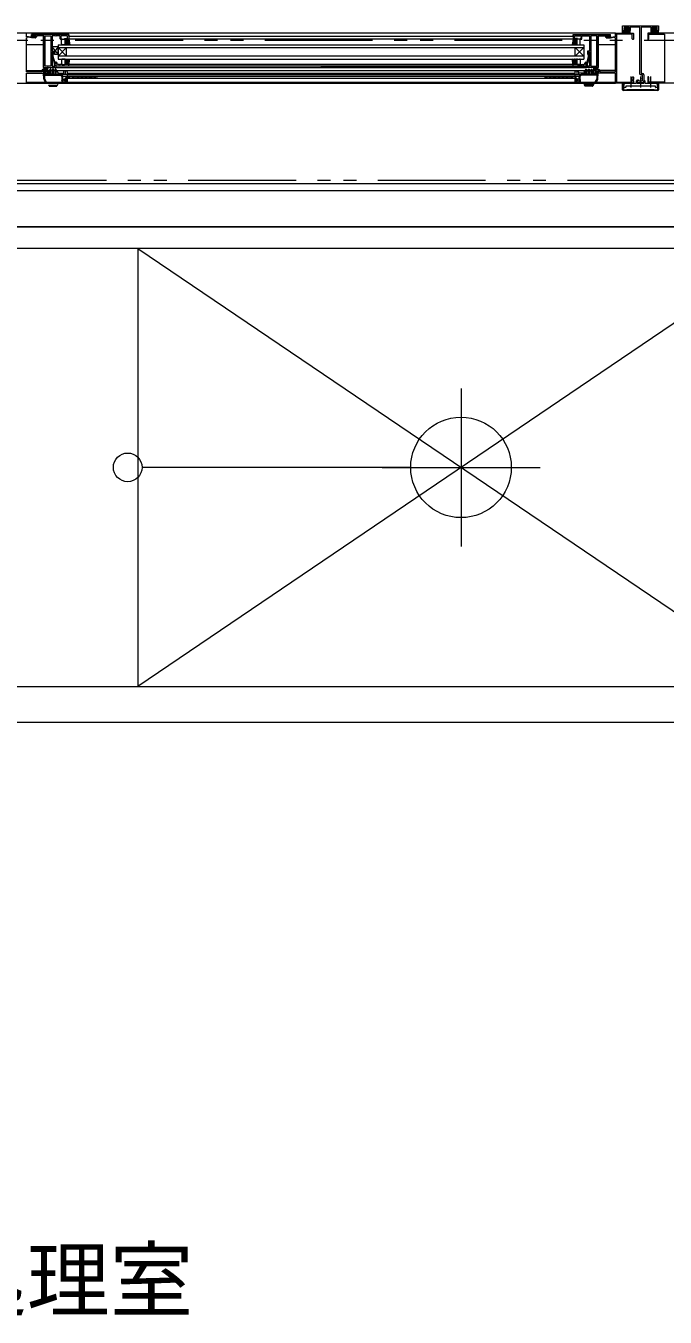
# Model space of a CAD drawing. Units: millimetres at full size. Extents: x -12803 to 120774, y -9413 to 101127.
# Drawn here: x 87864 to 88754, y 18018 to 19816 of the extents above; entities that cross this region are included whole.
import ezdxf
from ezdxf.enums import TextEntityAlignment as Align

# ---------------------------------------------------------------- set-up
doc = ezdxf.new("R2010")
doc.units = ezdxf.units.MM
doc.header["$LTSCALE"] = 30
doc.linetypes.add('DOUBLE_CHAIN1', pattern=[8.8, 5, -1, 0.6, -0.6, 0.6, -1])
doc.layers.add('0-0_NoName', color=7, linetype='Continuous')
doc.layers.add('2-E_AIHO12-部屋名', color=7, linetype='Continuous')
for name, color, linetype, lineweight in [('0-5_AIHO47-厨房機器アウトライン', 7, 'Continuous', 15), ('0-6_AIHO30-厨房機器LL', 7, 'Continuous', 15), ('2-0_通芯', 7, 'DOUBLE_CHAIN1', 15), ('2-A_建具', 7, 'Continuous', 15), ('3-3_AIHO30-厨房機器', 7, 'Continuous', 15), ('3-5_AIHO57-排水立上げ', 7, 'Continuous', 15), ('3-6_AIHO56-排水接続', 7, 'Continuous', 15)]:
    doc.layers.add(name, color=color, linetype=linetype, lineweight=lineweight)
doc.styles.add('ＭＳ ゴシック', font='')
doc.styles.get('ＭＳ ゴシック').set_extended_font_data('MS Gothic')

# ---------------------------------------------------------------- blocks, each defined once
blk = doc.blocks.new('グループ部品-732')
at = {"layer": '0-5_AIHO47-厨房機器アウトライン'}
for p, q in [((87169.36, 19536.41), (88969.36, 19536.41)), ((88019.36, 19506.41), (88019.36, 18896.41))]:
    blk.add_line(p, q, dxfattribs=at)
for points in [[(87169.36, 18846.41), (88969.36, 18846.41), (88969.36, 19596.41), (87169.36, 19596.41)], [(87219.36, 18896.41), (88919.36, 18896.41), (88919.36, 19506.41), (87219.36, 19506.41)]]:
    blk.add_lwpolyline(points, close=True, dxfattribs=at)
at = {"layer": '0-6_AIHO30-厨房機器LL'}
for p, q in [((88969.36, 19536.41), (87169.36, 19536.41)), ((88019.36, 19506.41), (88019.36, 18896.41)), ((88919.36, 19506.41), (88019.36, 18896.41)), ((88019.36, 19506.41), (88919.36, 18896.41)), ((87219.36, 18896.41), (88919.36, 18896.41))]:
    blk.add_line(p, q, dxfattribs=at)
blk.add_lwpolyline([(88919.36, 18896.41), (88919.36, 19506.41), (87219.36, 19506.41)], dxfattribs=at)
at = {"layer": '2-0_通芯'}
for p, q in [((75524.36, 19796.41), (120774.36, 19796.41)), ((74361.66, 19601.41), (120774.36, 19601.41))]:
    blk.add_line(p, q, dxfattribs=at)
at = {"layer": '2-A_建具'}
for p, q in [((88684.36, 19806.41), (87839.86, 19806.41)), ((87864.36, 19800.91), (87864.36, 19806.41)), ((87923.36, 19804.41), (87871.36, 19804.41)), ((87871.36, 19801.11), (87871.36, 19804.41)), ((87872.16, 19802.91), (87872.16, 19801.41)), ((87877.36, 19802.91), (87872.16, 19802.91)), ((87873.04, 19802.72), (87872.54, 19802.22)), ((87873.86, 19802.81), (87873.26, 19802.81)), ((87876.8, 19799.61), (87873.6, 19802.81)), ((87876.06, 19802.61), (87874.06, 19802.61)), ((87876.05, 19801.71), (87875.15, 19802.61)), ((87876.76, 19802.81), (87876.26, 19802.81)), ((87877.06, 19802.05), (87876.29, 19802.81)), ((87877.36, 19801.41), (87877.36, 19802.91)), ((87888.36, 19804.41), (87888.36, 19758.41)), ((87923.36, 19802.21), (87923.36, 19804.41)), ((87923.36, 19804.41), (87923.36, 19798.11)), ((88625.36, 19804.41), (88677.36, 19804.41)), ((88625.36, 19802.21), (88625.36, 19804.41)), ((88625.36, 19804.41), (88625.36, 19798.11)), ((88660.36, 19804.41), (88660.36, 19758.41)), ((88671.36, 19802.91), (88676.56, 19802.91)), ((88671.36, 19801.41), (88671.36, 19802.91)), ((88671.66, 19802.05), (88672.42, 19802.81)), ((88671.91, 19799.61), (88675.11, 19802.81)), ((88671.96, 19802.81), (88672.46, 19802.81)), ((88672.66, 19802.61), (88674.66, 19802.61)), ((88672.67, 19801.71), (88673.57, 19802.61)), ((88674.86, 19802.81), (88675.46, 19802.81)), ((88675.67, 19802.72), (88676.17, 19802.22)), ((88676.56, 19802.91), (88676.56, 19801.41)), ((88677.36, 19801.11), (88677.36, 19804.41)), ((88684.36, 19806.41), (88708.86, 19806.41)), ((88684.36, 19800.91), (88684.36, 19806.41)), ((88685.99, 19804.78), (88685.99, 19738.04)), ((88707.73, 19804.78), (88685.99, 19804.78)), ((88694.36, 19816.41), (88744.36, 19816.41)), ((88694.36, 19809.91), (88694.36, 19816.41)), ((88694.36, 19809.41), (88698.11, 19809.41)), ((88694.36, 19807.28), (88696.79, 19809.41)), ((88694.36, 19808.39), (88695.38, 19809.41)), ((88697.36, 19809.41), (88694.86, 19809.41)), ((88694.91, 19806.36), (88702.01, 19813.21)), ((88696.32, 19806.36), (88703.04, 19812.83)), ((88696.36, 19814.48), (88696.36, 19810.41)), ((88703.36, 19814.48), (88696.36, 19814.48)), ((88696.36, 19810.41), (88697.86, 19810.41)), ((88696.56, 19812), (88697.76, 19813.21)), ((88696.56, 19811.31), (88696.56, 19812.71)), ((88696.83, 19810.86), (88699.18, 19813.21)), ((88697.06, 19813.21), (88702.56, 19813.21)), ((88698.11, 19810.81), (88697.06, 19810.81)), ((88697.86, 19810.41), (88697.86, 19809.91)), ((88697.92, 19806.54), (88701.51, 19809.88)), ((88698.11, 19810.72), (88700.59, 19813.21)), ((88698.11, 19809.41), (88698.11, 19810.81)), ((88699.44, 19806.66), (88702.45, 19809.41)), ((88700.83, 19806.63), (88703.86, 19809.41)), ((88704.81, 19809.41), (88701.51, 19809.41)), ((88701.86, 19810.41), (88703.36, 19810.41)), ((88701.86, 19809.91), (88701.86, 19810.41)), ((88702.1, 19806.49), (88704.81, 19808.94)), ((88704.36, 19809.41), (88702.36, 19809.41)), ((88702.43, 19810.81), (88703.06, 19811.43)), ((88702.81, 19806.36), (88704.81, 19806.36)), ((88703.06, 19811.31), (88703.06, 19812.71)), ((88703.36, 19810.41), (88703.36, 19814.48)), ((88703.39, 19806.36), (88704.81, 19807.52)), ((88704.81, 19806.36), (88704.81, 19809.41)), ((88704.86, 19814.48), (88704.86, 19809.91)), ((88718.39, 19814.48), (88704.86, 19814.48)), ((88707.73, 19798.5), (88707.73, 19804.78)), ((88709.36, 19805.91), (88709.36, 19797.91)), ((88718.39, 19749.21), (88718.39, 19814.48)), ((88720.32, 19814.48), (88720.32, 19750.14)), ((88733.86, 19814.48), (88720.32, 19814.48)), ((88729.36, 19805.91), (88729.36, 19797.91)), ((89574.36, 19806.41), (88729.86, 19806.41)), ((88730.99, 19804.78), (88752.73, 19804.78)), ((88730.99, 19798.5), (88730.99, 19804.78)), ((88733.86, 19809.91), (88733.86, 19814.48)), ((88733.91, 19809.41), (88737.21, 19809.41)), ((88733.91, 19807.67), (88735.89, 19809.41)), ((88733.91, 19808.84), (88734.48, 19809.41)), ((88734.01, 19806.36), (88741.11, 19813.21)), ((88736.36, 19809.41), (88734.36, 19809.41)), ((88735.36, 19814.48), (88735.36, 19810.41)), ((88742.36, 19814.48), (88735.36, 19814.48)), ((88735.36, 19810.41), (88736.86, 19810.41)), ((88735.42, 19806.36), (88742.14, 19812.83)), ((88735.66, 19812), (88736.86, 19813.21)), ((88735.66, 19811.31), (88735.66, 19812.71)), ((88735.93, 19810.86), (88738.28, 19813.21)), ((88741.66, 19813.21), (88736.16, 19813.21)), ((88736.86, 19810.41), (88736.86, 19809.91)), ((88737.02, 19806.54), (88740.61, 19809.88)), ((88737.21, 19810.72), (88739.69, 19813.21)), ((88738.54, 19806.66), (88741.55, 19809.41)), ((88739.93, 19806.63), (88742.96, 19809.41)), ((88744.36, 19809.41), (88740.61, 19809.41)), ((88740.86, 19810.41), (88742.36, 19810.41)), ((88740.86, 19809.91), (88740.86, 19810.41)), ((88741.2, 19806.49), (88744.36, 19809.35)), ((88743.86, 19809.41), (88741.36, 19809.41)), ((88741.53, 19810.81), (88742.16, 19811.43)), ((88742.16, 19811.31), (88742.16, 19812.71)), ((88742.36, 19810.41), (88742.36, 19814.48)), ((88742.49, 19806.36), (88744.36, 19807.9)), ((88744.36, 19816.41), (88744.36, 19809.91)), ((88752.73, 19804.78), (88752.73, 19738.04)), ((87865.36, 19800.91), (87864.36, 19800.91)), ((87864.36, 19799.91), (87865.36, 19799.91)), ((87864.36, 19752.14), (87864.36, 19799.91)), ((87864.36, 19790.21), (87888.36, 19790.21)), ((87871.36, 19799.61), (87864.6, 19801.02)), ((87870.24, 19800.78), (87864.7, 19801.61)), ((87865.36, 19799.91), (87865.36, 19800.91)), ((87871.36, 19800.61), (87871.27, 19800.62)), ((87871.36, 19799.61), (87871.36, 19800.61)), ((87873.56, 19800.61), (87871.36, 19800.61)), ((87871.41, 19799.61), (87871.36, 19799.66)), ((87877.06, 19799.61), (87871.36, 19799.61)), ((87872.76, 19799.61), (87871.76, 19800.61)), ((87872.16, 19801.41), (87873.26, 19801.41)), ((87873.28, 19801.78), (87872.69, 19802.37)), ((87872.76, 19801.71), (87873.09, 19801.71)), ((87874.1, 19799.61), (87873.1, 19800.61)), ((87873.26, 19801.41), (87873.26, 19800.61)), ((87873.56, 19801.25), (87873.56, 19800.61)), ((87875.45, 19799.61), (87873.62, 19801.44)), ((87875.96, 19801.71), (87876.76, 19801.71)), ((87875.96, 19800.61), (87875.96, 19801.71)), ((87877.66, 19800.61), (87875.96, 19800.61)), ((87876.26, 19801.41), (87877.36, 19801.41)), ((87876.26, 19800.61), (87876.26, 19801.41)), ((87877.06, 19802.01), (87877.06, 19802.51)), ((87877.33, 19800.42), (87877.17, 19800.59)), ((87877.36, 19799.91), (87877.36, 19800.31)), ((87878.16, 19802.48), (87878.16, 19801.11)), ((87888.36, 19802.48), (87878.16, 19802.48)), ((87888.36, 19758.41), (87888.36, 19802.48)), ((87890.29, 19802.48), (87898.86, 19802.48)), ((87890.29, 19760.34), (87890.29, 19802.48)), ((87898.86, 19801.41), (87898.43, 19800.98)), ((87898.43, 19800.98), (87898.43, 19761.84)), ((87898.86, 19802.48), (87898.86, 19801.41)), ((87900.36, 19802.48), (87900.36, 19781.31)), ((87904.4, 19802.48), (87900.36, 19802.48)), ((87908.36, 19776.81), (87900.36, 19787.31)), ((87900.36, 19787.31), (87900.36, 19781.31)), ((87908.36, 19787.31), (87900.36, 19787.31)), ((87908.36, 19787.31), (87903.36, 19780.75)), ((87905.4, 19802.48), (87905.31, 19802.48)), ((87911.16, 19802.48), (87906.31, 19802.48)), ((87908.36, 19790.11), (87908.36, 19770.11)), ((87908.36, 19790.11), (88640.36, 19790.11)), ((87908.36, 19776.81), (87908.36, 19787.31)), ((87908.36, 19786.11), (88640.36, 19786.11)), ((87920.36, 19774.11), (87908.36, 19786.11)), ((87920.36, 19786.11), (87908.36, 19774.11)), ((87911.16, 19798.11), (87911.16, 19802.48)), ((87913.36, 19797.61), (87911.66, 19797.61)), ((87912.16, 19802.48), (87912.16, 19798.61)), ((87921.43, 19802.48), (87912.16, 19802.48)), ((87912.16, 19798.61), (87913.36, 19798.61)), ((87913.36, 19798.61), (87913.36, 19797.61)), ((87913.36, 19791.11), (87913.36, 19796.61)), ((87914.36, 19797.61), (87917.36, 19797.61)), ((87917.36, 19790.11), (87914.36, 19790.11)), ((87917.36, 19798.61), (87921.43, 19798.61)), ((87917.36, 19797.61), (87917.36, 19798.61)), ((87923.36, 19797.61), (87917.36, 19797.61)), ((87918.36, 19790.11), (87918.36, 19797.61)), ((87918.36, 19793.49), (87922.47, 19797.61)), ((87918.36, 19794.91), (87921.06, 19797.61)), ((87918.36, 19796.32), (87919.64, 19797.61)), ((87918.36, 19792.08), (87923.44, 19797.17)), ((87918.36, 19796.61), (87918.36, 19791.11)), ((87918.36, 19796.42), (87924.67, 19790.11)), ((87918.36, 19790.67), (87923.68, 19795.99)), ((87918.36, 19795.01), (87923.26, 19790.11)), ((87918.36, 19793.6), (87921.84, 19790.11)), ((87918.36, 19792.18), (87920.43, 19790.11)), ((87918.36, 19790.77), (87919.01, 19790.11)), ((87918.58, 19797.61), (87924.55, 19791.65)), ((87919.21, 19790.11), (87923.92, 19794.81)), ((87920, 19797.61), (87924.2, 19793.41)), ((87920.36, 19774.11), (87920.36, 19786.11)), ((87920.63, 19790.11), (87924.15, 19793.63)), ((87921.41, 19797.61), (87923.84, 19795.18)), ((87921.43, 19798.61), (87921.43, 19802.48)), ((87922.04, 19790.11), (87924.39, 19792.45)), ((87922.83, 19797.61), (87923.49, 19796.95)), ((88274.36, 19797.61), (87922.86, 19797.61)), ((87923.36, 19802.21), (88274.36, 19802.21)), ((87923.36, 19797.61), (87924.86, 19790.11)), ((87923.46, 19790.11), (87924.62, 19791.28)), ((88274.36, 19802.21), (88625.36, 19802.21)), ((88625.86, 19797.61), (88274.36, 19797.61)), ((88625.36, 19797.61), (88623.86, 19790.11)), ((88630.36, 19796.42), (88624.04, 19790.11)), ((88625.26, 19790.11), (88624.09, 19791.28)), ((88630.13, 19797.61), (88624.16, 19791.65)), ((88626.67, 19790.11), (88624.33, 19792.45)), ((88628.71, 19797.61), (88624.52, 19793.41)), ((88628.08, 19790.11), (88624.56, 19793.63)), ((88629.5, 19790.11), (88624.8, 19794.81)), ((88627.3, 19797.61), (88624.87, 19795.18)), ((88630.36, 19790.67), (88625.03, 19795.99)), ((88625.89, 19797.61), (88625.22, 19796.95)), ((88630.36, 19792.08), (88625.27, 19797.17)), ((88625.36, 19797.61), (88631.36, 19797.61)), ((88630.36, 19795.01), (88625.46, 19790.11)), ((88630.36, 19793.49), (88626.24, 19797.61)), ((88630.36, 19793.6), (88626.87, 19790.11)), ((88627.29, 19802.48), (88636.56, 19802.48)), ((88627.29, 19798.61), (88627.29, 19802.48)), ((88631.36, 19798.61), (88627.29, 19798.61)), ((88630.36, 19794.91), (88627.66, 19797.61)), ((88630.36, 19792.18), (88628.29, 19790.11)), ((88628.36, 19774.11), (88640.36, 19786.11)), ((88628.36, 19786.11), (88640.36, 19774.11)), ((88628.36, 19774.11), (88628.36, 19786.11)), ((88630.36, 19796.32), (88629.07, 19797.61)), ((88630.36, 19790.77), (88629.7, 19790.11)), ((88630.36, 19790.11), (88630.36, 19797.61)), ((88630.36, 19796.61), (88630.36, 19791.11)), ((88631.36, 19797.61), (88631.36, 19798.61)), ((88634.36, 19797.61), (88631.36, 19797.61)), ((88631.36, 19790.11), (88634.36, 19790.11)), ((88635.36, 19798.61), (88635.36, 19797.61)), ((88636.56, 19798.61), (88635.36, 19798.61)), ((88635.36, 19797.61), (88637.06, 19797.61)), ((88635.36, 19791.11), (88635.36, 19796.61)), ((88636.56, 19802.48), (88636.56, 19798.61)), ((88637.56, 19802.48), (88642.4, 19802.48)), ((88637.56, 19798.11), (88637.56, 19802.48)), ((88640.36, 19790.11), (88640.36, 19770.11)), ((88643.31, 19802.48), (88643.4, 19802.48)), ((88644.31, 19802.48), (88648.36, 19802.48)), ((88648.36, 19802.48), (88648.36, 19781.31)), ((88649.86, 19802.48), (88649.86, 19801.41)), ((88658.43, 19802.48), (88649.86, 19802.48)), ((88649.86, 19801.41), (88650.29, 19800.98)), ((88650.29, 19800.98), (88650.29, 19761.84)), ((88658.43, 19760.34), (88658.43, 19802.48)), ((88660.36, 19802.48), (88670.56, 19802.48)), ((88660.36, 19758.41), (88660.36, 19802.48)), ((88660.36, 19790.21), (88684.36, 19790.21)), ((88670.56, 19802.48), (88670.56, 19801.11)), ((88671.06, 19800.61), (88672.76, 19800.61)), ((88672.46, 19801.41), (88671.36, 19801.41)), ((88671.36, 19799.91), (88671.36, 19800.31)), ((88671.38, 19800.42), (88671.54, 19800.59)), ((88671.66, 19802.01), (88671.66, 19802.51)), ((88671.66, 19799.61), (88677.35, 19799.61)), ((88672.76, 19801.71), (88671.96, 19801.71)), ((88672.46, 19800.61), (88672.46, 19801.41)), ((88672.76, 19800.61), (88672.76, 19801.71)), ((88673.26, 19799.61), (88675.09, 19801.44)), ((88674.61, 19799.61), (88675.61, 19800.61)), ((88675.16, 19801.25), (88675.16, 19800.61)), ((88675.16, 19800.61), (88677.35, 19800.61)), ((88675.43, 19801.78), (88676.02, 19802.37)), ((88675.46, 19801.41), (88675.46, 19800.61)), ((88676.56, 19801.41), (88675.46, 19801.41)), ((88675.96, 19801.71), (88675.62, 19801.71)), ((88675.95, 19799.61), (88676.95, 19800.61)), ((88677.3, 19799.61), (88677.35, 19799.66)), ((88677.35, 19799.61), (88684.11, 19801.02)), ((88677.35, 19800.61), (88677.44, 19800.62)), ((88677.35, 19799.61), (88677.35, 19800.61)), ((88678.47, 19800.78), (88684.01, 19801.61)), ((88683.36, 19800.91), (88684.36, 19800.91)), ((88683.36, 19799.91), (88683.36, 19800.91)), ((88684.36, 19799.91), (88683.36, 19799.91)), ((88684.36, 19752.14), (88684.36, 19799.91)), ((88708.36, 19797.41), (88707.73, 19798.5)), ((88708.86, 19797.41), (88708.36, 19797.41)), ((88729.86, 19797.41), (88730.36, 19797.41)), ((88730.36, 19797.41), (88730.99, 19798.5)), ((87900.36, 19781.31), (87903.36, 19781.31)), ((87900.36, 19781.31), (87902.86, 19781.31)), ((87900.36, 19780.31), (87900.36, 19760.34)), ((87902.36, 19780.31), (87900.36, 19780.31)), ((87901.33, 19778.23), (87900.56, 19777.46)), ((87900.56, 19777.46), (87900.56, 19773.51)), ((87900.56, 19773.51), (87903.16, 19763.78)), ((87901.76, 19776.96), (87902.18, 19777.39)), ((87901.76, 19773.67), (87901.76, 19776.96)), ((87903.84, 19765.91), (87901.76, 19773.67)), ((87902.36, 19777.11), (87902.36, 19780.31)), ((87903.36, 19777.11), (87902.36, 19777.11)), ((87903.36, 19781.31), (87903.36, 19776.81)), ((87903.36, 19780.81), (87903.36, 19777.11)), ((87903.36, 19776.81), (87908.36, 19776.81)), ((88640.36, 19774.11), (87908.36, 19774.11)), ((87908.36, 19770.11), (88640.36, 19770.11)), ((87913.36, 19769.11), (87913.36, 19763.61)), ((87917.36, 19770.11), (87914.36, 19770.11)), ((87918.36, 19763.8), (87924.67, 19770.11)), ((87918.36, 19765.21), (87923.26, 19770.11)), ((87918.36, 19770.11), (87918.36, 19762.61)), ((87918.36, 19766.62), (87921.84, 19770.11)), ((87918.36, 19768.04), (87920.43, 19770.11)), ((87918.36, 19769.45), (87919.01, 19770.11)), ((87918.36, 19769.55), (87923.68, 19764.23)), ((87918.36, 19763.61), (87918.36, 19769.11)), ((87918.36, 19768.14), (87923.44, 19763.05)), ((87918.36, 19766.73), (87922.47, 19762.61)), ((87918.58, 19762.61), (87924.55, 19768.58)), ((87919.21, 19770.11), (87923.92, 19765.41)), ((87920, 19762.61), (87924.2, 19766.81)), ((87920.63, 19770.11), (87924.15, 19766.59)), ((87922.04, 19770.11), (87924.39, 19767.77)), ((87923.36, 19762.61), (87924.86, 19770.11)), ((87923.46, 19770.11), (87924.62, 19768.94)), ((88625.36, 19762.61), (88623.86, 19770.11)), ((88630.36, 19763.8), (88624.04, 19770.11)), ((88625.26, 19770.11), (88624.09, 19768.94)), ((88630.13, 19762.61), (88624.16, 19768.58)), ((88626.67, 19770.11), (88624.33, 19767.77)), ((88628.71, 19762.61), (88624.52, 19766.81)), ((88628.08, 19770.11), (88624.56, 19766.59)), ((88629.5, 19770.11), (88624.8, 19765.41)), ((88630.36, 19769.55), (88625.03, 19764.23)), ((88630.36, 19768.14), (88625.27, 19763.05)), ((88630.36, 19765.21), (88625.46, 19770.11)), ((88630.36, 19766.73), (88626.24, 19762.61)), ((88630.36, 19766.62), (88626.87, 19770.11)), ((88630.36, 19768.04), (88628.29, 19770.11)), ((88630.36, 19769.45), (88629.7, 19770.11)), ((88630.36, 19770.11), (88630.36, 19762.61)), ((88630.36, 19763.61), (88630.36, 19769.11)), ((88631.36, 19770.11), (88634.36, 19770.11)), ((88635.36, 19769.11), (88635.36, 19763.61)), ((88644.88, 19765.91), (88646.96, 19773.67)), ((88645.36, 19780.81), (88645.36, 19777.11)), ((88645.36, 19777.11), (88646.36, 19777.11)), ((88648.16, 19773.51), (88645.55, 19763.78)), ((88648.36, 19781.31), (88645.86, 19781.31)), ((88646.36, 19780.31), (88648.36, 19780.31)), ((88646.36, 19777.11), (88646.36, 19780.31)), ((88646.96, 19776.96), (88646.53, 19777.39)), ((88646.96, 19773.67), (88646.96, 19776.96)), ((88647.38, 19778.23), (88648.16, 19777.46)), ((88648.16, 19777.46), (88648.16, 19773.51)), ((88648.36, 19780.31), (88648.36, 19760.34)), ((87864.36, 19754.41), (87888.56, 19754.41)), ((87886.26, 19752.14), (87864.36, 19752.14)), ((87864.36, 19750.51), (87894.86, 19750.51)), ((87864.36, 19736.41), (87864.36, 19750.51)), ((87886.26, 19753.91), (87886.26, 19752.14)), ((87886.46, 19755.31), (87886.46, 19754.71)), ((87886.75, 19754.41), (87887.95, 19755.61)), ((87894.36, 19755.61), (87886.76, 19755.61)), ((87887.46, 19753.61), (87888.56, 19753.61)), ((87887.46, 19752.14), (87887.46, 19753.61)), ((87892.73, 19752.14), (87887.46, 19752.14)), ((87887.56, 19754.61), (87888.86, 19754.61)), ((87887.66, 19752.62), (87888.25, 19753.21)), ((87887.66, 19752.91), (87887.66, 19752.41)), ((87888.86, 19753.21), (87887.96, 19753.21)), ((87887.96, 19752.11), (87888.46, 19752.11)), ((87888.3, 19754.61), (87889.3, 19755.61)), ((87888.36, 19758.41), (87905.36, 19758.41)), ((87888.36, 19758.41), (88274.36, 19758.41)), ((87888.79, 19742.29), (87888.36, 19750.51)), ((87888.5, 19752.11), (87888.65, 19752.27)), ((87888.56, 19753.61), (87888.56, 19754.41)), ((87888.63, 19757.21), (87892.59, 19757.21)), ((87888.66, 19752.31), (87890.76, 19752.31)), ((87888.69, 19752.31), (87891.99, 19755.61)), ((87888.86, 19753.82), (87890.65, 19755.61)), ((87888.86, 19754.61), (87888.86, 19753.21)), ((87889.46, 19755.61), (87889.56, 19756.75)), ((87889.86, 19748.59), (87889.86, 19750.51)), ((87920.86, 19748.71), (87889.86, 19748.71)), ((87890.04, 19752.31), (87891.02, 19753.29)), ((87898.86, 19760.34), (87890.29, 19760.34)), ((87890.66, 19755.61), (87890.55, 19756.75)), ((87890.96, 19752.11), (87891.56, 19752.11)), ((87891.19, 19752.11), (87892.23, 19753.15)), ((87891.26, 19754.61), (87893.26, 19754.61)), ((87891.26, 19753.67), (87891.26, 19754.61)), ((87891.56, 19754.41), (88654.36, 19754.41)), ((87891.56, 19754.41), (87891.56, 19753.61)), ((87891.56, 19753.61), (87892.73, 19753.61)), ((87892.06, 19753.21), (87891.72, 19753.21)), ((87891.77, 19752.2), (87892.27, 19752.7)), ((87892.34, 19754.61), (87893.34, 19755.61)), ((87892.73, 19753.61), (87892.73, 19752.14)), ((87893.16, 19756.79), (87893.16, 19755.61)), ((87893.49, 19754.41), (87894.36, 19755.28)), ((87893.66, 19748.51), (87893.66, 19748.71)), ((87894.36, 19754.71), (87894.36, 19757.39)), ((87894.36, 19750.51), (87894.36, 19754.41)), ((87894.86, 19751.68), (87897.36, 19756.01)), ((87894.86, 19751.68), (87894.86, 19748.71)), ((87896.76, 19754.97), (87896.76, 19748.71)), ((87898.26, 19756.01), (87897.36, 19756.01)), ((87898.26, 19749.01), (87898.26, 19756.01)), ((87900.56, 19753.91), (87898.26, 19753.91)), ((87900.56, 19749.01), (87898.26, 19749.01)), ((87898.43, 19761.84), (87898.86, 19761.41)), ((87898.86, 19761.41), (87898.86, 19760.34)), ((87900.36, 19760.34), (87903.86, 19760.34)), ((87900.56, 19749.01), (87900.56, 19756.01)), ((87902.16, 19756.01), (87900.56, 19756.01)), ((87902.16, 19749.01), (87902.16, 19756.01)), ((87904.46, 19753.91), (87902.16, 19753.91)), ((87902.16, 19749.01), (87904.46, 19749.01)), ((87903.43, 19762.65), (87904.56, 19764.61)), ((87903.43, 19761.84), (87903.43, 19762.65)), ((87903.86, 19761.41), (87903.43, 19761.84)), ((87903.65, 19763.41), (87903.86, 19763.41)), ((87905.66, 19765.91), (87903.84, 19765.91)), ((87903.86, 19760.34), (87903.86, 19761.41)), ((87904.46, 19749.01), (87904.46, 19756.01)), ((87905.36, 19756.01), (87904.46, 19756.01)), ((87904.56, 19764.61), (87905.86, 19764.61)), ((87905.06, 19758.41), (88274.36, 19758.41)), ((87905.36, 19764.61), (87905.36, 19758.41)), ((87905.36, 19760.61), (88643.36, 19760.61)), ((87907.86, 19751.68), (87905.36, 19756.01)), ((87905.86, 19764.61), (87905.86, 19762.81)), ((87905.96, 19748.71), (87905.96, 19754.97)), ((87907.16, 19763.61), (87907.16, 19764.41)), ((87907.86, 19751.68), (87907.86, 19748.71)), ((87907.86, 19750.51), (87915.86, 19750.51)), ((87909.4, 19762.61), (87908.16, 19762.61)), ((87910.4, 19762.61), (87910.31, 19762.61)), ((87910.58, 19762.49), (87910.4, 19762.61)), ((87914.43, 19762.61), (87911.31, 19762.61)), ((87914.36, 19762.61), (87917.36, 19762.61)), ((87916.36, 19761.91), (87914.43, 19762.61)), ((87915.86, 19752.51), (87915.86, 19748.71)), ((87917.36, 19761.91), (87916.36, 19761.91)), ((87919.86, 19753.51), (87916.86, 19753.51)), ((87917.36, 19762.61), (87917.36, 19761.91)), ((88631.36, 19762.61), (87917.36, 19762.61)), ((87918.36, 19765.31), (87921.06, 19762.61)), ((87918.36, 19763.9), (87919.64, 19762.61)), ((87918.36, 19753.51), (87918.36, 19748.71)), ((87920.86, 19752.51), (87920.86, 19736.41)), ((87920.86, 19750.51), (88627.86, 19750.51)), ((87921.41, 19762.61), (87923.84, 19765.04)), ((87922.83, 19762.61), (87923.49, 19763.27)), ((87923.36, 19760.61), (87923.36, 19762.11)), ((88274.36, 19758.41), (88643.66, 19758.41)), ((88660.36, 19758.41), (88274.36, 19758.41)), ((88627.3, 19762.61), (88624.87, 19765.04)), ((88625.89, 19762.61), (88625.22, 19763.27)), ((88625.36, 19760.61), (88625.36, 19762.11)), ((88630.36, 19765.31), (88627.66, 19762.61)), ((88627.86, 19752.51), (88627.86, 19736.41)), ((88627.86, 19748.71), (88658.86, 19748.71)), ((88628.86, 19753.51), (88631.86, 19753.51)), ((88630.36, 19763.9), (88629.07, 19762.61)), ((88630.36, 19753.51), (88630.36, 19748.71)), ((88631.36, 19762.61), (88631.36, 19761.91)), ((88634.36, 19762.61), (88631.36, 19762.61)), ((88631.36, 19761.91), (88632.36, 19761.91)), ((88632.36, 19761.91), (88634.28, 19762.61)), ((88632.86, 19752.51), (88632.86, 19748.71)), ((88640.86, 19750.51), (88632.86, 19750.51)), ((88634.28, 19762.61), (88637.4, 19762.61)), ((88638.13, 19762.49), (88638.31, 19762.61)), ((88638.31, 19762.61), (88638.4, 19762.61)), ((88639.31, 19762.61), (88640.56, 19762.61)), ((88640.86, 19751.68), (88643.36, 19756.01)), ((88640.86, 19751.68), (88640.86, 19748.71)), ((88641.56, 19763.61), (88641.56, 19764.41)), ((88642.76, 19748.71), (88642.76, 19754.97)), ((88644.16, 19764.61), (88642.86, 19764.61)), ((88642.86, 19764.61), (88642.86, 19762.81)), ((88643.06, 19765.91), (88644.88, 19765.91)), ((88643.36, 19764.61), (88643.36, 19758.41)), ((88660.36, 19758.41), (88643.36, 19758.41)), ((88643.36, 19756.01), (88644.26, 19756.01)), ((88645.29, 19762.65), (88644.16, 19764.61)), ((88644.26, 19749.01), (88644.26, 19756.01)), ((88644.26, 19753.91), (88646.56, 19753.91)), ((88646.56, 19749.01), (88644.26, 19749.01)), ((88645.07, 19763.41), (88644.85, 19763.41)), ((88644.86, 19761.41), (88645.29, 19761.84)), ((88644.86, 19760.34), (88644.86, 19761.41)), ((88648.36, 19760.34), (88644.86, 19760.34)), ((88645.29, 19761.84), (88645.29, 19762.65)), ((88646.56, 19749.01), (88646.56, 19756.01)), ((88646.56, 19756.01), (88648.16, 19756.01)), ((88648.16, 19749.01), (88648.16, 19756.01)), ((88648.16, 19753.91), (88650.46, 19753.91)), ((88648.16, 19749.01), (88650.46, 19749.01)), ((88650.29, 19761.84), (88649.86, 19761.41)), ((88649.86, 19761.41), (88649.86, 19760.34)), ((88649.86, 19760.34), (88658.43, 19760.34)), ((88650.46, 19749.01), (88650.46, 19756.01)), ((88650.46, 19756.01), (88651.36, 19756.01)), ((88653.86, 19751.68), (88651.36, 19756.01)), ((88651.96, 19754.97), (88651.96, 19748.71)), ((88653.86, 19751.68), (88653.86, 19748.71)), ((88684.36, 19750.51), (88653.86, 19750.51)), ((88654.36, 19754.71), (88654.36, 19757.39)), ((88654.36, 19755.61), (88661.96, 19755.61)), ((88657.16, 19754.41), (88654.36, 19754.41)), ((88654.36, 19750.51), (88654.36, 19754.41)), ((88655.06, 19748.51), (88655.06, 19748.71)), ((88657.46, 19754.61), (88655.46, 19754.61)), ((88655.56, 19756.79), (88655.56, 19755.61)), ((88655.99, 19753.61), (88655.99, 19752.14)), ((88657.16, 19753.61), (88655.99, 19753.61)), ((88655.99, 19752.14), (88661.26, 19752.14)), ((88660.08, 19757.21), (88656.12, 19757.21)), ((88656.94, 19752.2), (88656.44, 19752.7)), ((88656.66, 19753.21), (88656.99, 19753.21)), ((88657.16, 19754.41), (88657.16, 19753.61)), ((88657.76, 19752.11), (88657.16, 19752.11)), ((88657.46, 19753.67), (88657.46, 19754.61)), ((88660.06, 19752.31), (88657.96, 19752.31)), ((88658.06, 19755.61), (88658.16, 19756.75)), ((88658.86, 19748.59), (88658.86, 19750.51)), ((88659.26, 19755.61), (88659.15, 19756.75)), ((88659.86, 19754.61), (88659.86, 19753.21)), ((88661.16, 19754.61), (88659.86, 19754.61)), ((88659.86, 19753.21), (88660.76, 19753.21)), ((88659.93, 19742.29), (88660.36, 19750.51)), ((88684.36, 19754.41), (88660.16, 19754.41)), ((88660.16, 19753.61), (88660.16, 19754.41)), ((88661.26, 19753.61), (88660.16, 19753.61)), ((88660.76, 19752.11), (88660.26, 19752.11)), ((88661.06, 19752.91), (88661.06, 19752.41)), ((88661.26, 19752.14), (88661.26, 19753.61)), ((88662.26, 19755.31), (88662.26, 19754.71)), ((88662.46, 19753.91), (88662.46, 19752.14)), ((88662.46, 19752.14), (88684.36, 19752.14)), ((88684.36, 19736.41), (88684.36, 19750.51)), ((88720.32, 19750.14), (88721.86, 19750.14)), ((87839.86, 19736.41), (88684.36, 19736.41)), ((87864.36, 19738.04), (88684.36, 19738.04)), ((87891.77, 19736.91), (87888.92, 19741.84)), ((88655.98, 19736.61), (87892.73, 19736.61)), ((87907.86, 19736.21), (87894.86, 19736.21)), ((87894.99, 19733.91), (87907.72, 19733.91)), ((87895.91, 19732.62), (87895.03, 19733.84)), ((87896.31, 19732.41), (87906.4, 19732.41)), ((87896.76, 19736.41), (87896.76, 19736.21)), ((87897.26, 19736.21), (87897.26, 19736.41)), ((87905.46, 19736.21), (87905.46, 19736.41)), ((87905.96, 19736.21), (87905.96, 19736.41)), ((87906.81, 19732.62), (87907.68, 19733.84)), ((87907.86, 19736.21), (87907.74, 19734)), ((87913.46, 19741.73), (87913.46, 19740.78)), ((87914.76, 19740.71), (87914.76, 19737.71)), ((87918.56, 19737.71), (87914.76, 19737.71)), ((87914.89, 19741.92), (87917.6, 19741.92)), ((87914.96, 19746.11), (88633.76, 19746.11)), ((87914.96, 19737.71), (87914.96, 19740.71)), ((87918.05, 19741.18), (87917.81, 19741.12)), ((87917.91, 19740.25), (87918.34, 19740.68)), ((87919.08, 19741.92), (87919.66, 19740.51)), ((87920.86, 19744.21), (87920.36, 19744.21)), ((88628.26, 19743.21), (87920.46, 19743.21)), ((87920.86, 19748.51), (88627.86, 19748.51)), ((87923.42, 19745.47), (87923.62, 19745.47)), ((87926.42, 19744.71), (87926.62, 19744.71)), ((87929.42, 19745.47), (87929.62, 19745.47)), ((87932.42, 19744.71), (87932.62, 19744.71)), ((87935.42, 19745.47), (87935.62, 19745.47)), ((87938.42, 19744.71), (87938.62, 19744.71)), ((87941.42, 19745.47), (87941.62, 19745.47)), ((87944.42, 19744.71), (87944.62, 19744.71)), ((87947.42, 19745.47), (87947.62, 19745.47)), ((87950.42, 19744.71), (87950.62, 19744.71)), ((87956.42, 19744.71), (87956.62, 19744.71)), ((87959.42, 19745.47), (87959.62, 19745.47)), ((87962.42, 19744.71), (87962.62, 19744.71)), ((88587.42, 19745.47), (88587.62, 19745.47)), ((88590.42, 19744.71), (88590.62, 19744.71)), ((88593.42, 19745.47), (88593.62, 19745.47)), ((88596.42, 19744.71), (88596.62, 19744.71)), ((88599.42, 19745.47), (88599.62, 19745.47)), ((88602.42, 19744.71), (88602.62, 19744.71)), ((88605.42, 19745.47), (88605.62, 19745.47)), ((88608.42, 19744.71), (88608.62, 19744.71)), ((88611.42, 19745.47), (88611.62, 19745.47)), ((88614.42, 19744.71), (88614.62, 19744.71)), ((88617.42, 19745.47), (88617.62, 19745.47)), ((88620.42, 19744.71), (88620.62, 19744.71)), ((88623.42, 19745.47), (88623.62, 19745.47)), ((88626.42, 19744.71), (88626.62, 19744.71)), ((88627.86, 19744.21), (88628.36, 19744.21)), ((88629.63, 19741.92), (88629.06, 19740.51)), ((88629.06, 19740.51), (88629.06, 19737.51)), ((88630.8, 19740.25), (88630.37, 19740.68)), ((88630.66, 19741.18), (88630.9, 19741.12)), ((88633.83, 19741.92), (88631.11, 19741.92)), ((88633.76, 19737.71), (88633.76, 19740.71)), ((88635.26, 19741.73), (88635.26, 19740.78)), ((88640.86, 19736.21), (88653.86, 19736.21)), ((88640.86, 19736.21), (88640.97, 19734)), ((88653.72, 19733.91), (88640.99, 19733.91)), ((88641.91, 19732.62), (88641.03, 19733.84)), ((88652.4, 19732.41), (88642.31, 19732.41)), ((88642.76, 19736.21), (88642.76, 19736.41)), ((88643.26, 19736.21), (88643.26, 19736.41)), ((88651.46, 19736.21), (88651.46, 19736.41)), ((88651.96, 19736.41), (88651.96, 19736.21)), ((88652.81, 19732.62), (88653.68, 19733.84)), ((88653.86, 19736.21), (88653.74, 19734)), ((88656.94, 19736.91), (88659.79, 19741.84)), ((88708.86, 19736.41), (88684.36, 19736.41)), ((88685.99, 19738.04), (88707.73, 19738.04)), ((88696.64, 19730.61), (88695.59, 19733.5)), ((88695.81, 19734.11), (88696.01, 19734.22)), ((88696.16, 19734.48), (88696.16, 19735.41)), ((88697.16, 19736.41), (88713.26, 19736.41)), ((88698.66, 19732.11), (88698.66, 19730.91)), ((88704.89, 19732.41), (88698.96, 19732.41)), ((88705.56, 19745.93), (88705.56, 19738.29)), ((88705.56, 19737.29), (88705.56, 19736.09)), ((88705.56, 19735.09), (88705.56, 19730.53)), ((88718.69, 19732.41), (88706.23, 19732.41)), ((88707.73, 19744.32), (88708.36, 19745.41)), ((88707.73, 19738.04), (88707.73, 19744.32)), ((88708.36, 19745.41), (88708.86, 19745.41)), ((88709.36, 19744.91), (88709.36, 19741.87)), ((88709.36, 19740.95), (88709.36, 19740.87)), ((88709.36, 19739.95), (88709.36, 19736.91)), ((88713.56, 19736.71), (88713.56, 19739.91)), ((88714.06, 19740.41), (88714.16, 19740.41)), ((88714.66, 19739.91), (88714.66, 19736.71)), ((88714.86, 19741.21), (88716.36, 19741.21)), ((88714.86, 19737.61), (88714.86, 19741.21)), ((88714.96, 19736.41), (88723.76, 19736.41)), ((88718.69, 19737.11), (88715.36, 19737.11)), ((88716.36, 19741.21), (88716.36, 19739.61)), ((88716.36, 19739.61), (88721.93, 19739.61)), ((88718.88, 19737.25), (88718.69, 19737.11)), ((88719.36, 19745.93), (88719.36, 19738.29)), ((88719.36, 19737.29), (88719.36, 19736.09)), ((88719.36, 19735.09), (88719.36, 19730.53)), ((88721.93, 19748.21), (88719.39, 19748.21)), ((88720.03, 19737.11), (88719.84, 19737.25)), ((88723.36, 19737.11), (88720.03, 19737.11)), ((88732.49, 19732.41), (88720.03, 19732.41)), ((88721.76, 19746.96), (88721.93, 19747.15)), ((88721.76, 19746.46), (88721.76, 19746.96)), ((88721.93, 19746.27), (88721.76, 19746.46)), ((88721.76, 19743.16), (88721.93, 19743.35)), ((88721.76, 19742.66), (88721.76, 19743.16)), ((88721.93, 19742.47), (88721.76, 19742.66)), ((88721.93, 19747.15), (88721.93, 19748.21)), ((88721.93, 19743.35), (88721.93, 19746.27)), ((88721.93, 19739.61), (88721.93, 19742.47)), ((88723.86, 19743.07), (88723.74, 19742.89)), ((88723.74, 19742.89), (88723.74, 19742.34)), ((88723.74, 19742.34), (88723.86, 19742.15)), ((88723.86, 19742.07), (88723.74, 19741.89)), ((88723.74, 19741.89), (88723.74, 19741.34)), ((88723.74, 19741.34), (88723.86, 19741.15)), ((88723.86, 19748.14), (88723.86, 19743.07)), ((88723.86, 19742.15), (88723.86, 19742.07)), ((88723.86, 19741.15), (88723.86, 19737.61)), ((88724.06, 19736.71), (88724.06, 19739.91)), ((88724.56, 19740.41), (88724.66, 19740.41)), ((88725.16, 19739.91), (88725.16, 19736.71)), ((88725.46, 19736.41), (88741.56, 19736.41)), ((88729.36, 19744.91), (88729.36, 19741.87)), ((88729.36, 19740.95), (88729.36, 19740.87)), ((88729.36, 19739.95), (88729.36, 19736.91)), ((88730.36, 19745.41), (88729.86, 19745.41)), ((89574.36, 19736.41), (88729.86, 19736.41)), ((88730.99, 19744.32), (88730.36, 19745.41)), ((88730.99, 19738.04), (88730.99, 19744.32)), ((88752.73, 19738.04), (88730.99, 19738.04)), ((88733.16, 19745.93), (88733.16, 19738.29)), ((88733.16, 19737.29), (88733.16, 19736.09)), ((88733.16, 19735.09), (88733.16, 19730.53)), ((88739.76, 19732.41), (88733.83, 19732.41)), ((88740.06, 19730.91), (88740.06, 19732.11)), ((88743.13, 19733.5), (88742.07, 19730.61)), ((88742.56, 19735.41), (88742.56, 19734.48)), ((88742.71, 19734.22), (88742.91, 19734.11)), ((88743.36, 19726.41), (88695.36, 19726.41)), ((88698.16, 19730.41), (88696.92, 19730.41)), ((88741.79, 19730.41), (88740.56, 19730.41)), ((89613.86, 19586.41), (86934.86, 19586.41))]:
    blk.add_line(p, q, dxfattribs=at)
for points in [[(88696.81, 19806.36), (88694.36, 19806.36), (88694.36, 19809.41)], [(88701.51, 19809.41), (88701.51, 19810.81), (88702.56, 19810.81)], [(88735.91, 19806.36), (88733.91, 19806.36), (88733.91, 19809.41)], [(88737.21, 19809.41), (88737.21, 19810.81), (88736.16, 19810.81)], [(88740.61, 19809.41), (88740.61, 19810.81), (88741.66, 19810.81)], [(88741.91, 19806.36), (88744.36, 19806.36), (88744.36, 19809.41)], [(87891.87, 19737.11), (87888.86, 19742.33), (87888.86, 19750.51)], [(87889.76, 19750.51), (87889.76, 19748.51), (87912.26, 19748.51), (87914.76, 19746.01), (87914.76, 19741.88), (87914.3, 19741.34)], [(87914.96, 19742.12), (87914.96, 19746.11), (87912.36, 19748.71)], [(88633.76, 19742.12), (88633.76, 19746.11), (88636.36, 19748.71)], [(88658.96, 19750.51), (88658.96, 19748.51), (88636.46, 19748.51), (88633.96, 19746.01), (88633.96, 19741.88), (88634.41, 19741.34)], [(88656.84, 19737.11), (88659.86, 19742.33), (88659.86, 19750.51)], [(87892.39, 19738.01), (87889.76, 19742.57), (87889.76, 19747.61), (87911.88, 19747.61), (87913.86, 19745.64), (87913.86, 19742.21), (87913.46, 19741.73)], [(87913.66, 19740.44), (87913.66, 19737.51), (87893.25, 19737.51)], [(87914.66, 19741.01), (87914.46, 19741.01), (87914.46, 19741.41), (87914.89, 19741.92)], [(87917.56, 19741.41), (87917.56, 19741.11), (87918.36, 19741.11), (87918.36, 19738.21)], [(87918.56, 19737.71), (87918.56, 19739.91), (87918.06, 19739.91)], [(87919.66, 19740.51), (87919.66, 19737.51), (88629.06, 19737.51)], [(88633.96, 19740.71), (88633.96, 19737.71), (88630.16, 19737.71), (88630.16, 19739.91), (88630.66, 19739.91)], [(88631.16, 19741.41), (88631.16, 19741.11), (88630.36, 19741.11), (88630.36, 19738.21)], [(88634.06, 19741.01), (88634.26, 19741.01), (88634.26, 19741.41), (88633.83, 19741.92)], [(88656.33, 19738.01), (88658.96, 19742.57), (88658.96, 19747.61), (88636.83, 19747.61), (88634.86, 19745.64), (88634.86, 19742.21), (88635.26, 19741.73)], [(88635.06, 19740.44), (88635.06, 19737.51), (88655.46, 19737.51)], [(88694.36, 19727.41), (88694.36, 19735.91), (88695.16, 19735.91), (88696.27, 19733.99), (88695.36, 19733.46), (88695.36, 19727.41), (88700.36, 19727.41), (88700.36, 19727.81)], [(88700.36, 19727.81), (88738.36, 19727.81), (88738.36, 19727.41), (88743.36, 19727.41), (88743.36, 19733.46), (88742.45, 19733.99), (88743.56, 19735.91), (88744.36, 19735.91), (88744.36, 19727.41)]]:
    blk.add_lwpolyline(points, dxfattribs=at)
for centre in [(87916.41, 19739.19), (88632.31, 19739.19)]:
    blk.add_circle(centre, 1.45, dxfattribs=at)
for centre, radius, start, end in [((87873.26, 19802.51), 0.3, 90, 135), ((87873.86, 19802.61), 0.2, 0, 90), ((87876.26, 19802.61), 0.2, 90, 180), ((87876.76, 19802.51), 0.3, 0, 90), ((87904.86, 19802.48), 0.3, 23.57818, 156.42182), ((87905.86, 19802.48), 0.3, 23.57818, 156.42182), ((88642.86, 19802.48), 0.3, 23.57818, 156.42182), ((88643.86, 19802.48), 0.3, 23.57818, 156.42182), ((88671.96, 19802.51), 0.3, 90, 180), ((88672.46, 19802.61), 0.2, 0, 90), ((88674.86, 19802.61), 0.2, 90, 180), ((88675.46, 19802.51), 0.3, 45, 90), ((88694.86, 19809.91), 0.5, 180, 270), ((88697.06, 19812.71), 0.5, 90, 180), ((88697.06, 19811.31), 0.5, 180, 270), ((88699.79, 19791.66), 15, 89.94259, 101.47842), ((88697.36, 19809.91), 0.5, 270, 0), ((88699.82, 19791.66), 15, 78.52158, 90.05735), ((88702.36, 19809.91), 0.5, 180, 270), ((88702.56, 19812.71), 0.5, 0, 90), ((88702.56, 19811.31), 0.5, 270, 0), ((88704.36, 19809.91), 0.5, 270, 0), ((88708.86, 19805.91), 0.5, 0, 90), ((88729.86, 19805.91), 0.5, 90, 180), ((88734.36, 19809.91), 0.5, 180, 270), ((88736.16, 19812.71), 0.5, 90, 180), ((88736.16, 19811.31), 0.5, 180, 270), ((88738.89, 19791.66), 15, 89.94259, 101.47842), ((88736.36, 19809.91), 0.5, 270, 0), ((88738.92, 19791.66), 15, 78.52158, 90.05735), ((88741.36, 19809.91), 0.5, 180, 270), ((88741.66, 19812.71), 0.5, 0, 90), ((88741.66, 19811.31), 0.5, 270, 0), ((88743.86, 19809.91), 0.5, 270, 0), ((87864.66, 19801.31), 0.3, 81.55064, 258.25019), ((87870.2, 19800.49), 0.3, 21.55064, 81.55064), ((87870.76, 19800.71), 0.3, 201.55064, 320.80246), ((87871.22, 19800.33), 0.3, 80.80246, 140.80246), ((87871.86, 19801.11), 0.5, 180, 270), ((87872.76, 19802.01), 0.3, 135, 270), ((87873.09, 19802.01), 0.3, 270, 326.94427), ((87873.56, 19801.71), 0.25, 303.05573, 146.94427), ((87873.86, 19801.25), 0.3, 123.05573, 180), ((87876.76, 19802.01), 0.3, 270, 359.99999), ((87877.06, 19800.31), 0.3, 0, 90), ((87877.06, 19799.91), 0.3, 270, 359.99999), ((87877.66, 19801.11), 0.5, 270, 0), ((87904.4, 19802.68), 0.2, 270, 336.42182), ((87905.31, 19802.68), 0.2, 203.57818, 270), ((87905.4, 19802.68), 0.2, 270, 336.42182), ((87906.31, 19802.68), 0.2, 203.57818, 270), ((87911.66, 19798.11), 0.5, 180, 270), ((87914.36, 19796.61), 1, 89.9999, 179.9999), ((87914.36, 19791.11), 1, 179.9999, 269.9999), ((87917.36, 19796.61), 1, 359.9999, 89.9999), ((87917.36, 19791.11), 1, 269.9999, 359.9999), ((87922.86, 19798.11), 0.5, 270, 0), ((88625.86, 19798.11), 0.5, 180, 270), ((88631.36, 19796.61), 1, 90.0001, 180.0001), ((88631.36, 19791.11), 1, 180.0001, 270.0001), ((88634.36, 19796.61), 1, 0.0001, 90.0001), ((88634.36, 19791.11), 1, 270.0001, 0.0001), ((88637.06, 19798.11), 0.5, 270, 0), ((88642.4, 19802.68), 0.2, 270, 336.42182), ((88643.31, 19802.68), 0.2, 203.57818, 270), ((88643.4, 19802.68), 0.2, 270, 336.42182), ((88644.31, 19802.68), 0.2, 203.57818, 270), ((88671.06, 19801.11), 0.5, 180, 270), ((88671.66, 19800.31), 0.3, 90, 180), ((88671.66, 19799.91), 0.3, 180, 270), ((88671.96, 19802.01), 0.3, 180, 270), ((88675.16, 19801.71), 0.25, 33.05573, 236.94427), ((88674.86, 19801.25), 0.3, 0, 56.94427), ((88675.62, 19802.01), 0.3, 213.05573, 270), ((88675.96, 19802.01), 0.3, 270, 45), ((88676.86, 19801.11), 0.5, 270, 0), ((88677.49, 19800.33), 0.3, 39.19754, 99.19754), ((88677.95, 19800.71), 0.3, 219.19754, 338.44936), ((88678.51, 19800.49), 0.3, 98.44936, 158.44936), ((88684.05, 19801.31), 0.3, 281.74981, 98.44936), ((88708.86, 19797.91), 0.5, 270, 0), ((88729.86, 19797.91), 0.5, 180, 270), ((87901.76, 19777.81), 0.6, 315, 135), ((87902.86, 19780.81), 0.5, 0, 90), ((87914.36, 19769.11), 1, 90.0001, 180.0001), ((87917.36, 19769.11), 1, 0.0001, 90.0001), ((88631.36, 19769.11), 1, 89.9999, 179.9999), ((88634.36, 19769.11), 1, 359.9999, 89.9999), ((88645.86, 19780.81), 0.5, 90, 180), ((88646.96, 19777.81), 0.6, 45, 225), ((87886.76, 19753.91), 0.5, 90, 180), ((87886.76, 19755.31), 0.3, 90, 180), ((87886.76, 19754.71), 0.3, 180, 270), ((87887.36, 19754.61), 0.2, 270, 359.99999), ((87887.96, 19752.91), 0.3, 90, 180), ((87887.96, 19752.41), 0.3, 180, 270), ((87888.63, 19757.81), 0.6, 89.95977, 269.95977), ((87888.46, 19752.31), 0.2, 270, 359.99999), ((87890.06, 19756.71), 0.5, 5.09207, 174.90793), ((87890.96, 19752.31), 0.2, 180, 270), ((87891.26, 19753.21), 0.25, 123.05573, 326.94427), ((87890.96, 19753.67), 0.3, 303.05573, 359.99999), ((87891.72, 19752.91), 0.3, 90, 146.94427), ((87891.56, 19752.41), 0.3, 270, 315), ((87892.06, 19752.91), 0.3, 315, 90), ((87892.59, 19757.51), 0.3, 269.95977, 340.81024), ((87893.16, 19757.31), 0.3, 300, 160.81024), ((87893.46, 19756.79), 0.3, 120, 180), ((87893.46, 19754.61), 0.2, 180, 270), ((87893.79, 19758.11), 0.3, 40.52878, 90), ((87894.25, 19758.5), 0.3, 220.52878, 280.52878), ((87894.06, 19754.71), 0.3, 270, 359.99999), ((87894.36, 19757.91), 0.3, 300, 100.52878), ((87894.66, 19757.39), 0.3, 120, 180), ((87903.65, 19763.91), 0.5, 195, 270), ((87905.66, 19762.31), 0.3, 90, 180), ((87905.66, 19764.41), 1.5, 0, 90), ((87905.66, 19762.81), 0.2, 270, 0), ((87908.16, 19763.61), 1, 180, 270), ((87909.4, 19762.41), 0.2, 23.57818, 90), ((87909.86, 19762.61), 0.3, 203.57818, 336.42182), ((87910.31, 19762.41), 0.2, 90, 156.42182), ((87910.86, 19762.61), 0.3, 203.57818, 336.42182), ((87911.31, 19762.41), 0.2, 90, 156.42182), ((87914.36, 19763.61), 1, 180.0001, 270.0001), ((87916.86, 19752.51), 1, 90, 180), ((87917.36, 19763.61), 1, 270.0001, 0.0001), ((87919.86, 19752.51), 1, 0, 90), ((87922.86, 19762.11), 0.5, 0, 90), ((88625.86, 19762.11), 0.5, 90, 180), ((88628.86, 19752.51), 1, 90, 180), ((88631.36, 19763.61), 1, 179.9999, 269.9999), ((88631.86, 19752.51), 1, 0, 90), ((88634.36, 19763.61), 1, 269.9999, 359.9999), ((88637.4, 19762.41), 0.2, 23.57818, 90), ((88637.86, 19762.61), 0.3, 203.57818, 336.42182), ((88638.4, 19762.41), 0.2, 23.57818, 90), ((88638.86, 19762.61), 0.3, 203.57818, 336.42182), ((88639.31, 19762.41), 0.2, 90, 156.42182), ((88640.56, 19763.61), 1, 270, 0), ((88643.06, 19764.41), 1.5, 90, 180), ((88643.06, 19762.81), 0.2, 180, 270), ((88643.06, 19762.31), 0.3, 0, 90), ((88645.07, 19763.91), 0.5, 270, 345), ((88654.36, 19757.91), 0.3, 79.47122, 240), ((88654.06, 19757.39), 0.3, 0, 60), ((88654.66, 19754.71), 0.3, 180, 270), ((88654.47, 19758.5), 0.3, 259.47122, 319.47122), ((88654.92, 19758.11), 0.3, 90, 139.47122), ((88655.56, 19757.31), 0.3, 19.18976, 240), ((88655.26, 19754.61), 0.2, 270, 359.99999), ((88655.26, 19756.79), 0.3, 0, 60), ((88656.12, 19757.51), 0.3, 199.18976, 270.04023), ((88656.66, 19752.91), 0.3, 90, 225), ((88657.16, 19752.41), 0.3, 225, 270), ((88656.99, 19752.91), 0.3, 33.05573, 90), ((88657.46, 19753.21), 0.25, 213.05573, 56.94427), ((88657.76, 19753.67), 0.3, 180, 236.94427), ((88657.76, 19752.31), 0.2, 270, 359.99999), ((88658.66, 19756.71), 0.5, 5.09207, 174.90793), ((88660.26, 19752.31), 0.2, 180, 270), ((88660.08, 19757.81), 0.6, 270.04023, 90.04023), ((88660.76, 19752.91), 0.3, 0, 90), ((88660.76, 19752.41), 0.3, 270, 359.99999), ((88661.36, 19754.61), 0.2, 180, 270), ((88661.96, 19755.31), 0.3, 0, 90), ((88661.96, 19754.71), 0.3, 270, 359.99999), ((88661.96, 19753.91), 0.5, 0, 90), ((88719.39, 19749.21), 1, 180, 270), ((88721.86, 19748.14), 2, 0, 90), ((87889.79, 19742.34), 1, 183, 210), ((87892.63, 19737.41), 1, 210, 270), ((87892.73, 19737.61), 1, 210, 270), ((87893.25, 19738.51), 1, 210, 270), ((87896.31, 19732.91), 0.5, 215.71895, 270), ((87906.4, 19732.91), 0.5, 270, 324.28105), ((87907.44, 19734.01), 0.3, 324.28105, 357), ((87913.66, 19740.78), 0.2, 180, 240), ((87913.46, 19740.44), 0.2, 0, 60), ((87914.46, 19741.21), 0.2, 140, 270), ((87914.46, 19740.71), 0.3, 0, 90), ((87914.66, 19740.71), 0.3, 0, 90), ((87914.66, 19742.12), 0.3, 320, 359.99999), ((87920.36, 19741.41), 2.8, 90, 180), ((87920.46, 19741.31), 2.9, 90, 180), ((87917.76, 19741.31), 0.2, 180, 285), ((87918.06, 19740.11), 0.2, 135, 270), ((87917.86, 19738.21), 0.5, 270, 359.99999), ((87918.13, 19740.89), 0.3, 315, 105), ((87919.43, 19742.27), 0.5, 136.86773, 224.6572), ((87920.46, 19741.31), 1.9, 90, 136.86773), ((87920.52, 19744.25), 1.72, 29.20254, 78.5883), ((87923.52, 19745.93), 1.72, 209.20254, 330.79746), ((87926.52, 19744.25), 1.72, 29.20254, 150.79746), ((87929.52, 19745.93), 1.72, 209.20254, 330.79746), ((87932.52, 19744.25), 1.72, 29.20254, 150.79746), ((87935.52, 19745.93), 1.72, 209.20254, 330.79746), ((87938.52, 19744.25), 1.72, 29.20254, 150.79746), ((87941.52, 19745.93), 1.72, 209.20254, 330.79746), ((87944.52, 19744.25), 1.72, 29.20254, 150.79746), ((87947.52, 19745.93), 1.72, 209.20254, 330.79746), ((87950.52, 19744.25), 1.72, 29.20254, 150.79746), ((87953.52, 19745.93), 1.72, 209.20254, 330.79746), ((87956.52, 19744.25), 1.72, 29.20254, 150.79746), ((87959.52, 19745.93), 1.72, 209.20254, 330.79746), ((87962.52, 19744.25), 1.72, 43.81375, 150.79746), ((88584.52, 19744.25), 1.72, 29.20254, 75.16435), ((88587.52, 19745.93), 1.72, 209.20254, 330.79746), ((88590.52, 19744.25), 1.72, 29.20254, 150.79746), ((88593.52, 19745.93), 1.72, 209.20254, 330.79746), ((88596.52, 19744.25), 1.72, 29.20254, 150.79746), ((88599.52, 19745.93), 1.72, 209.20254, 330.79746), ((88602.52, 19744.25), 1.72, 29.20254, 150.79746), ((88605.52, 19745.93), 1.72, 209.20254, 330.79746), ((88608.52, 19744.25), 1.72, 29.20254, 150.79746), ((88611.52, 19745.93), 1.72, 209.20254, 330.79746), ((88614.52, 19744.25), 1.72, 29.20254, 150.79746), ((88617.52, 19745.93), 1.72, 209.20254, 330.79746), ((88620.52, 19744.25), 1.72, 29.20254, 150.79746), ((88623.52, 19745.93), 1.72, 209.20254, 330.79746), ((88626.52, 19744.25), 1.72, 38.7592, 150.79746), ((88628.26, 19741.31), 2.9, 0, 90), ((88628.26, 19741.31), 1.9, 43.13227, 90), ((88628.36, 19741.41), 2.8, 0, 90), ((88629.28, 19742.27), 0.5, 315.3428, 43.13227), ((88630.58, 19740.89), 0.3, 75, 225), ((88630.86, 19738.21), 0.5, 180, 270), ((88630.66, 19740.11), 0.2, 270, 45), ((88630.96, 19741.31), 0.2, 255, 0), ((88634.06, 19742.12), 0.3, 180, 220), ((88634.06, 19740.71), 0.3, 90, 180), ((88634.26, 19740.71), 0.3, 90, 180), ((88634.26, 19741.21), 0.2, 270, 40), ((88635.26, 19740.44), 0.2, 120, 180), ((88635.06, 19740.78), 0.2, 300, 0), ((88641.27, 19734.01), 0.3, 183, 215.71895), ((88642.31, 19732.91), 0.5, 215.71895, 270), ((88652.4, 19732.91), 0.5, 270, 324.28105), ((88653.44, 19734.01), 0.3, 324.28105, 357), ((88655.46, 19738.51), 1, 270, 330), ((88655.98, 19737.61), 1, 270, 330), ((88656.08, 19737.41), 1, 270, 330), ((88658.93, 19742.34), 1, 330, 357), ((88696.06, 19733.68), 0.5, 119.99993, 199.99625), ((88695.86, 19734.48), 0.3, 300.02532, 359.99709), ((88697.16, 19735.41), 1, 90, 180), ((88698.16, 19730.91), 0.5, 270, 359.99999), ((88698.96, 19732.11), 0.3, 90, 180), ((88704.89, 19732.61), 0.2, 270, 343.39706), ((88705.56, 19732.41), 0.5, 16.6061, 163.4019), ((88706.23, 19732.61), 0.2, 196.60294, 270), ((88708.86, 19744.91), 0.5, 0, 90), ((88708.86, 19736.91), 0.5, 270, 0), ((88709.36, 19741.41), 0.3, 113.57818, 246.42182), ((88709.36, 19740.41), 0.3, 113.57818, 246.42182), ((88709.16, 19741.87), 0.2, 293.57818, 0), ((88709.16, 19740.95), 0.2, 0, 66.42182), ((88709.16, 19740.87), 0.2, 293.57818, 0), ((88709.16, 19739.95), 0.2, 0, 66.42182), ((88713.26, 19736.71), 0.3, 270, 0), ((88714.06, 19739.91), 0.5, 90, 180), ((88714.16, 19739.91), 0.5, 0, 90), ((88714.96, 19736.71), 0.3, 180, 270), ((88715.36, 19737.61), 0.5, 180, 270), ((88718.69, 19732.61), 0.2, 270, 343.39706), ((88719.36, 19737.11), 0.5, 16.60155, 163.39845), ((88719.36, 19732.41), 0.5, 16.5981, 163.3939), ((88720.03, 19732.61), 0.2, 196.60294, 270), ((88723.36, 19737.61), 0.5, 270, 0), ((88723.76, 19736.71), 0.3, 270, 0), ((88724.56, 19739.91), 0.5, 90, 180), ((88724.66, 19739.91), 0.5, 0, 90), ((88725.46, 19736.71), 0.3, 180, 270), ((88729.86, 19744.91), 0.5, 90, 180), ((88729.56, 19741.87), 0.2, 180, 246.42182), ((88729.56, 19740.95), 0.2, 113.57818, 180), ((88729.56, 19740.87), 0.2, 180, 246.42182), ((88729.56, 19739.95), 0.2, 113.57818, 180), ((88729.86, 19736.91), 0.5, 180, 270), ((88729.36, 19741.41), 0.3, 293.57818, 66.42182), ((88729.36, 19740.41), 0.3, 293.57818, 66.42182), ((88732.49, 19732.61), 0.2, 270, 343.39706), ((88733.16, 19732.41), 0.5, 16.5981, 163.3939), ((88733.83, 19732.61), 0.2, 196.60294, 270), ((88739.76, 19732.11), 0.3, 0, 90), ((88740.56, 19730.91), 0.5, 180, 270), ((88741.56, 19735.41), 1, 0, 90), ((88742.86, 19734.48), 0.3, 180, 240.01506), ((88742.66, 19733.68), 0.5, 340.00375, 60.00007), ((88695.36, 19727.41), 1, 180.00087, 270), ((88696.92, 19730.71), 0.3, 199.9968, 270), ((88741.79, 19730.71), 0.3, 270, 339.98725), ((88743.36, 19727.41), 1, 270, 0)]:
    blk.add_arc(centre, radius, start, end, dxfattribs=at)
at = {"layer": '3-3_AIHO30-厨房機器'}
blk.add_lwpolyline([(87169.36, 18846.41), (88969.36, 18846.41), (88969.36, 19596.41), (87169.36, 19596.41)], close=True, dxfattribs=at)
at = {"layer": '3-5_AIHO57-排水立上げ'}
blk.add_line((88399.36, 19201.41), (88025.36, 19201.41), dxfattribs=at)
blk.add_circle((88005.36, 19201.41), 20, dxfattribs=at)
at = {"layer": '3-6_AIHO56-排水接続'}
for p, q in [((88469.36, 19311.41), (88469.36, 19091.41)), ((88359.36, 19201.41), (88579.36, 19201.41))]:
    blk.add_line(p, q, dxfattribs=at)
blk.add_circle((88469.36, 19201.41), 70, dxfattribs=at)
at = {"layer": '2-E_AIHO12-部屋名', "style": 'ＭＳ ゴシック'}
blk.add_text('下処理室', height=84.92, dxfattribs=at).set_placement((87633.08, 18001.83), align=Align.BOTTOM_LEFT)
blk = doc.blocks.new('グループ部品-763')
at = {"layer": '0-5_AIHO47-厨房機器アウトライン'}
for p, q in [((87169.36, 19536.41), (88969.36, 19536.41)), ((88019.36, 19506.41), (88019.36, 18896.41))]:
    blk.add_line(p, q, dxfattribs=at)
for points in [[(87169.36, 18846.41), (88969.36, 18846.41), (88969.36, 19596.41), (87169.36, 19596.41)], [(87219.36, 18896.41), (88919.36, 18896.41), (88919.36, 19506.41), (87219.36, 19506.41)]]:
    blk.add_lwpolyline(points, close=True, dxfattribs=at)
at = {"layer": '0-6_AIHO30-厨房機器LL'}
for p, q in [((88969.36, 19536.41), (87169.36, 19536.41)), ((88019.36, 19506.41), (88019.36, 18896.41)), ((88919.36, 19506.41), (88019.36, 18896.41)), ((88019.36, 19506.41), (88919.36, 18896.41)), ((87219.36, 18896.41), (88919.36, 18896.41))]:
    blk.add_line(p, q, dxfattribs=at)
blk.add_lwpolyline([(88919.36, 18896.41), (88919.36, 19506.41), (87219.36, 19506.41)], dxfattribs=at)
at = {"layer": '2-0_通芯'}
blk.add_line((75524.36, 19796.41), (120774.36, 19796.41), dxfattribs=at)
at = {"layer": '3-3_AIHO30-厨房機器'}
blk.add_lwpolyline([(87169.36, 18846.41), (88969.36, 18846.41), (88969.36, 19596.41), (87169.36, 19596.41)], close=True, dxfattribs=at)
at = {"layer": '3-5_AIHO57-排水立上げ'}
blk.add_line((88399.36, 19201.41), (88025.36, 19201.41), dxfattribs=at)
blk.add_circle((88005.36, 19201.41), 20, dxfattribs=at)
at = {"layer": '3-6_AIHO56-排水接続'}
for p, q in [((88469.36, 19311.41), (88469.36, 19091.41)), ((88359.36, 19201.41), (88579.36, 19201.41))]:
    blk.add_line(p, q, dxfattribs=at)
blk.add_circle((88469.36, 19201.41), 70, dxfattribs=at)

msp = doc.modelspace()

# ---------------------------------------------------------------- block references
at = {"layer": '0-0_NoName'}
for name in ['グループ部品-732', 'グループ部品-763']:
    msp.add_blockref(name, (0, 0), dxfattribs=at)

doc.saveas('drawing.dxf')
